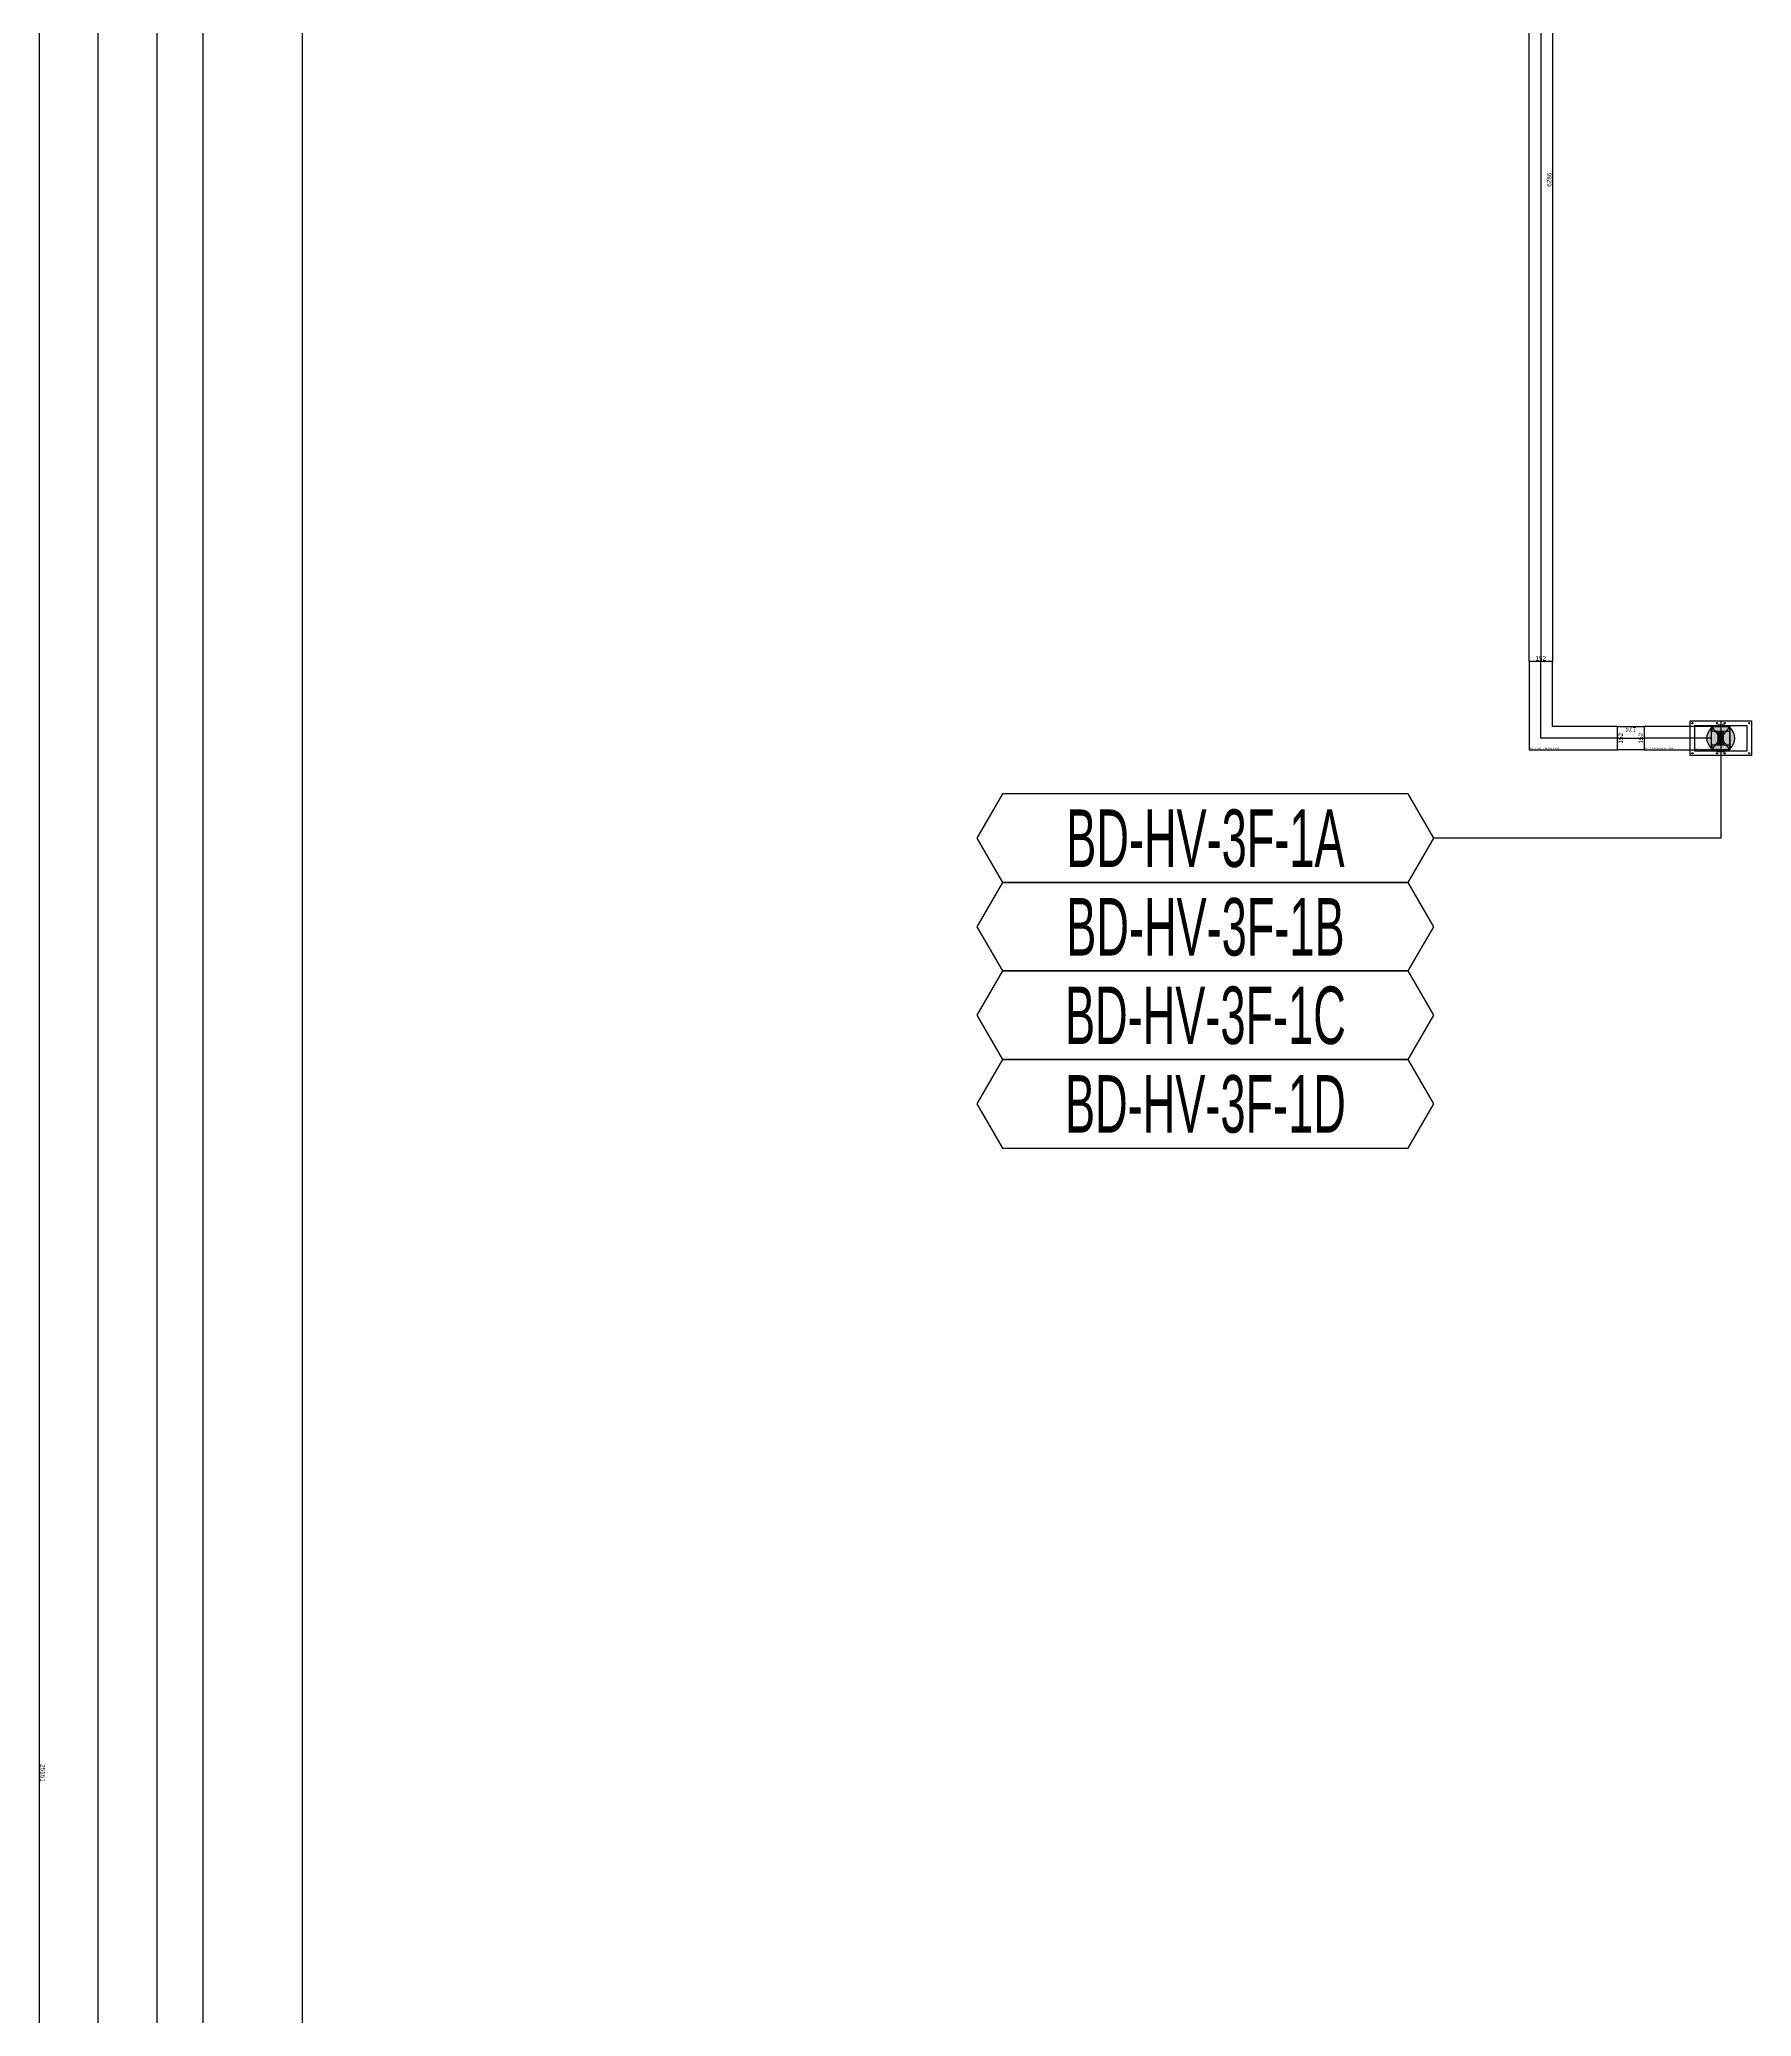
# Model space of a CAD drawing. Header units: millimetres. Extents: x 28486 to 374549, y -351975 to 868946.
# Drawn here: x 274036 to 285200, y -320062 to -307168 of the extents above; entities that cross this region are included whole.
import ezdxf
from ezdxf.enums import TextEntityAlignment as Align

# ---------------------------------------------------------------- set-up
doc = ezdxf.new("R2010")
doc.units = ezdxf.units.MM
doc.header["$LTSCALE"] = 150
doc.layers.get('Defpoints').update_dxf_attribs({"color": 150})
for name, color, linetype in [('-----27 Bus Duct_HV_6.6kV (추후 증설용)', 150, 'Continuous'), ('-----27 Bus Duct_HV_IT BACK UP A', 7, 'Continuous'), ('-----27 Bus Duct_LV_380-220V_LOAD BANK', 7, 'Continuous'), ('-----29 주기', 1, 'Continuous'), ('-----30 Text', 2, 'Continuous'), ('-----99 Cable Schedule', 2, 'Continuous')]:
    doc.layers.add(name, color=color, linetype=linetype)
doc.styles.add('ELEC', font='')
doc.styles.get("Standard").update_dxf_attribs({"font": ''})
doc.styles.get('ELEC').set_extended_font_data('Dotum')
doc.styles.get('Standard').set_extended_font_data('Dotum')
doc.dimstyles.new('전기통신참고용-치수', dxfattribs={"dimscale": 15, "dimtxt": 2, "dimasz": 0, "dimexe": 0, "dimexo": 0, "dimgap": 0.4, "dimtad": 4, "dimdec": 0, "dimzin": 0, "dimdsep": 46, "dimtxsty": 'Standard', "dimblk": 'NONE', "dimcen": 0, "dimse1": 1, "dimse2": 1, "dimsd1": 1, "dimsd2": 1, "dimclrd": 8, "dimclre": 8, "dimclrt": 8, "dimadec": 0, "dimazin": 0, "dimtfac": 1, "dimtdec": 0, "dimtix": 1, "dimtmove": 2, "dimatfit": 0, "dimldrblk": 'NONE', "dimfxl": 2, "dimtolj": 1, "dimtzin": 0, "dimarcsym": 0})

# ---------------------------------------------------------------- blocks, each defined once
blk = doc.blocks.new('*D2080')
at = {"layer": 'Defpoints', "color": 0, "transparency": 16777216}
for p in [(764, 32406), (764, 32406), (764, 7255), (0, -17100), (686, -17100), (686, -17100)]:
    blk.add_point(p, dxfattribs=at)
at = {"color": 0, "transparency": 16777216, "insert": (743, 19830), "char_height": 30, "attachment_point": 5, "rotation": 90}
blk.add_mtext('\\A1;{\\C0;25151}', dxfattribs=at)
at = {"color": 0, "transparency": 16777216, "insert": (343, -17079), "char_height": 30, "attachment_point": 5}
blk.add_mtext('\\A1;{\\C0;686}', dxfattribs=at)
blk = doc.blocks.new('_None')
blk = doc.blocks.new('*U66')
at = {"color": 1}
for p, q in [((60, 76), (-60, -76)), ((-60, 76), (60, -76))]:
    blk.add_line(p, q, dxfattribs=at)
at = {"color": 0}
blk.add_line((0, 113.5), (0, -113.5), dxfattribs=at)
for points in [[(200, -113.5), (-200, -113.5), (-200, 113.5), (200, 113.5)], [(170, -83.5), (-170, -83.5), (-170, 83.5), (170, 83.5)]]:
    blk.add_lwpolyline(points, close=True, dxfattribs=at)
at = {"color": 1}
blk.add_lwpolyline([(60, -76), (-60, -76), (-60, 76), (60, 76)], close=True, dxfattribs=at)
for points in [[(-60, -46, -0.41421356), (-58, -44), (-17.2, -44, 0.41421356), (-16.2, -43), (-16.2, 43, 0.41421356), (-17.2, 44), (-58, 44, -0.41421356), (-60, 46), (-60, 76, -0.41421356), (-59, 75), (-59, 46, 0.41421356), (-58, 45), (58, 45, 0.41421356), (59, 46), (59, 75, -0.41421356), (60, 76), (60, 46, -0.41421356), (58, 44), (17.2, 44, 0.41421356), (16.2, 43), (16.2, -43, 0.41421356), (17.2, -44), (58, -44, -0.41421356), (60, -46), (60, -76, -0.41421356), (59, -75), (59, -46, 0.41421356), (58, -45), (-58, -45, 0.41421356), (-59, -46), (-59, -75, -0.41421356), (-60, -76), (-60, -76), (-60, -76), (-60, -76)], [(-15.2, -43), (-15.2, 43, -0.41421356), (-14.2, 44), (14.2, 44, -0.41421356), (15.2, 43), (15.2, -43, -0.41421356), (14.2, -44), (-14.2, -44, -0.41421356)], [(-14.2, -42), (-14.2, 42, -0.41421356), (-13.2, 43), (-8.85, 43, -0.41421356), (-7.85, 42), (-7.85, -42, -0.41421356), (-8.85, -43), (-13.2, -43, -0.41421356)], [(-6.85, -42), (-6.85, 42, -0.41421356), (-5.85, 43), (-1.5, 43, -0.41421356), (-0.5, 42), (-0.5, -42, -0.41421356), (-1.5, -43), (-5.85, -43, -0.41421356)], [(0.5, -42), (0.5, 42, -0.41421356), (1.5, 43), (5.85, 43, -0.41421356), (6.85, 42), (6.85, -42, -0.41421356), (5.85, -43), (1.5, -43, -0.41421356)], [(7.85, -42), (7.85, 42, -0.41421356), (8.85, 43), (13.2, 43, -0.41421356), (14.2, 42), (14.2, -42, -0.41421356), (13.2, -43), (8.85, -43, -0.41421356)]]:
    blk.add_lwpolyline(points, format="xyb", close=True, dxfattribs=at)
at = {"color": 0}
for centre in [(-185, 98.5), (-25, 98.5), (25, 98.5), (185, 98.5), (-185, -98.5), (-25, -98.5), (25, -98.5), (185, -98.5)]:
    blk.add_circle(centre, 4, dxfattribs=at)
at = {"color": 0, "style": 'ELEC'}
blk.add_text('BD Flanged End-AL 1000A', height=10, dxfattribs=at).set_placement((-165, -73.5), align=Align.MIDDLE_LEFT)
blk = doc.blocks.new('*U67')
at = {"color": 1}
for p, q in [((340, 76), (220, -76)), ((220, 76), (340, -76))]:
    blk.add_line(p, q, dxfattribs=at)
at = {"color": 0}
blk.add_lwpolyline([(-220, -76), (220, -76), (220, 76), (-220, 76)], close=True, dxfattribs=at)
at = {"color": 1}
blk.add_lwpolyline([(220, 0), (-220, 0)], dxfattribs=at)
at = {"color": 0}
blk.add_lwpolyline([(220, -76), (340, -76), (340, 76), (220, 76)], dxfattribs=at)
at = {"color": 1}
for points in [[(220, -46, -0.41421356), (222, -44), (262.8, -44, 0.41421356), (263.8, -43), (263.8, 43, 0.41421356), (262.8, 44), (222, 44, -0.41421356), (220, 46), (220, 76, -0.41421356), (221, 75), (221, 46, 0.41421356), (222, 45), (338, 45, 0.41421356), (339, 46), (339, 75, -0.41421356), (340, 76), (340, 46, -0.41421356), (338, 44), (297.2, 44, 0.41421356), (296.2, 43), (296.2, -43, 0.41421356), (297.2, -44), (338, -44, -0.41421356), (340, -46), (340, -76, -0.41421356), (339, -75), (339, -46, 0.41421356), (338, -45), (222, -45, 0.41421356), (221, -46), (221, -75, -0.41421356), (220, -76), (220, -76), (220, -76), (220, -76)], [(264.8, -43), (264.8, 43, -0.41421356), (265.8, 44), (294.2, 44, -0.41421356), (295.2, 43), (295.2, -43, -0.41421356), (294.2, -44), (265.8, -44, -0.41421356)], [(265.8, -42), (265.8, 42, -0.41421356), (266.8, 43), (271.15, 43, -0.41421356), (272.15, 42), (272.15, -42, -0.41421356), (271.15, -43), (266.8, -43, -0.41421356)], [(273.15, -42), (273.15, 42, -0.41421356), (274.15, 43), (278.5, 43, -0.41421356), (279.5, 42), (279.5, -42, -0.41421356), (278.5, -43), (274.15, -43, -0.41421356)], [(280.5, -42), (280.5, 42, -0.41421356), (281.5, 43), (285.85, 43, -0.41421356), (286.85, 42), (286.85, -42, -0.41421356), (285.85, -43), (281.5, -43, -0.41421356)], [(287.85, -42), (287.85, 42, -0.41421356), (288.85, 43), (293.2, 43, -0.41421356), (294.2, 42), (294.2, -42, -0.41421356), (293.2, -43), (288.85, -43, -0.41421356)]]:
    blk.add_lwpolyline(points, format="xyb", close=True, dxfattribs=at)
at = {"color": 0, "style": 'ELEC'}
blk.add_text('BD ELBOW(VERT)-AL 1000A', height=10, dxfattribs=at).set_placement((-215, -66), align=Align.MIDDLE_LEFT)
blk = doc.blocks.new('*U68')
at = {"color": 0}
blk.add_lwpolyline([(-76, -76), (500, -76), (500, 76), (76, 76), (76, 500), (-76, 500)], close=True, dxfattribs=at)
at = {"color": 1}
blk.add_lwpolyline([(500, 0), (0, 0), (0, 500)], dxfattribs=at)
at = {"color": 0, "style": 'ELEC'}
blk.add_text('BD ELBOW(HORIZ)-AL 1000A', height=10, dxfattribs=at).set_placement((-71, -66), align=Align.MIDDLE_LEFT)
blk = doc.blocks.new('*D612')
at = {"layer": 'Defpoints', "color": 0, "transparency": 16777216}
for p in [(0, -2535), (152, -2535), (152, -2535)]:
    blk.add_point(p, dxfattribs=at)
at = {"color": 0, "transparency": 16777216, "insert": (76, -2556), "char_height": 30, "attachment_point": 5}
blk.add_mtext('\\A1;{\\C0;152}', dxfattribs=at)
blk = doc.blocks.new('*D613')
at = {"layer": 'Defpoints', "color": 0, "transparency": 16777216}
for p in [(152, -2535), (152, -2535), (152, -2709)]:
    blk.add_point(p, dxfattribs=at)
at = {"color": 0, "transparency": 16777216, "insert": (131, -2622), "char_height": 30, "attachment_point": 5, "rotation": 90}
blk.add_mtext('\\A1;{\\C0;174}', dxfattribs=at)
blk = doc.blocks.new('*D614')
at = {"layer": 'Defpoints', "color": 0, "transparency": 16777216}
for p in [(0, -2709), (152, -2709), (152, -2709)]:
    blk.add_point(p, dxfattribs=at)
at = {"color": 0, "transparency": 16777216, "insert": (76, -2688), "char_height": 30, "attachment_point": 5}
blk.add_mtext('\\A1;{\\C0;152}', dxfattribs=at)
blk = doc.blocks.new('*D620')
at = {"layer": 'Defpoints', "color": 0, "transparency": 16777216}
for p in [(0, 34826), (152, 34826), (152, 34826)]:
    blk.add_point(p, dxfattribs=at)
at = {"color": 0, "transparency": 16777216, "insert": (76, 34805), "char_height": 30, "attachment_point": 5}
blk.add_mtext('\\A1;{\\C0;152}', dxfattribs=at)
blk = doc.blocks.new('*D621')
at = {"layer": 'Defpoints', "color": 0, "transparency": 16777216}
for p in [(152, 34826), (152, 34826), (152, 28540)]:
    blk.add_point(p, dxfattribs=at)
at = {"color": 0, "transparency": 16777216, "insert": (131, 31683), "char_height": 30, "attachment_point": 5, "rotation": 90}
blk.add_mtext('\\A1;{\\C0;6286}', dxfattribs=at)
blk = doc.blocks.new('*D622')
at = {"layer": 'Defpoints', "color": 0, "transparency": 16777216}
for p in [(0, 28540), (152, 28540), (152, 28540)]:
    blk.add_point(p, dxfattribs=at)
at = {"color": 0, "transparency": 16777216, "insert": (76, 28561), "char_height": 30, "attachment_point": 5}
blk.add_mtext('\\A1;{\\C0;152}', dxfattribs=at)
blk = doc.blocks.new('A$C9a0ab699')
h = blk.add_hatch(color=0)
edge = h.paths.add_edge_path()
edge.add_arc((0, 0), 64, 720, 1080, ccw=False)
at = {"color": 0}
blk.add_circle((0, 0), 64, dxfattribs=at)
blk = doc.blocks.new('*U2078')
at = {"color": 1}
blk.add_line((382, 32405.5), (382, 7254.7), dxfattribs=at)
at = {"color": 0}
blk.add_lwpolyline([(764, 7254.7), (0, 7254.7), (0, 32405.5), (764, 32405.5)], close=True, dxfattribs=at)
dim = blk.add_linear_dim(base=(764, 32405.5), p1=(764, 7254.7), p2=(764, 32405.5), angle=90, text='{\\C0;<>}', dimstyle='전기통신참고용-치수', override={"dimtad": 1, "dimtxsty": 'Standard', "dimclrd": 0, "dimclre": 0, "dimclrt": 0}, dxfattribs=at)
dim.commit()
dim.dimension.update_dxf_attribs({"geometry": '*D2080', "text_midpoint": (743, 19830.1)})
blk = doc.blocks.new('*U611')
at = {"color": 1}
blk.add_line((76, -2535), (76, -2709), dxfattribs=at)
at = {"color": 0}
blk.add_lwpolyline([(152, -2709), (0, -2709), (0, -2535), (152, -2535)], close=True, dxfattribs=at)
for base, p1, p2, override, picture, middle in [((152, -2535), (0, -2535), (152, -2535), {"dimtxsty": 'Standard', "dimclrd": 0, "dimclre": 0, "dimclrt": 0}, '*D612', (76, -2556)), ((152, -2709), (0, -2709), (152, -2709), {"dimtad": 1, "dimtxsty": 'Standard', "dimclrd": 0, "dimclre": 0, "dimclrt": 0}, '*D614', (76, -2688))]:
    dim = blk.add_linear_dim(base=base, p1=p1, p2=p2, text='{\\C0;<>}', dimstyle='전기통신참고용-치수', override=override, dxfattribs=at)
    dim.commit()
    dim.dimension.update_dxf_attribs({"geometry": picture, "text_midpoint": middle})
dim = blk.add_linear_dim(base=(152, -2535), p1=(152, -2709), p2=(152, -2535), angle=90, text='{\\C0;<>}', dimstyle='전기통신참고용-치수', override={"dimtad": 1, "dimtxsty": 'Standard', "dimclrd": 0, "dimclre": 0, "dimclrt": 0}, dxfattribs=at)
dim.commit()
dim.dimension.update_dxf_attribs({"geometry": '*D613', "text_midpoint": (131, -2622)})
blk = doc.blocks.new('*U619')
at = {"color": 1}
blk.add_line((76, 34825.8), (76, 28539.8), dxfattribs=at)
at = {"color": 0}
blk.add_lwpolyline([(152, 28539.8), (0, 28539.8), (0, 34825.8), (152, 34825.8)], close=True, dxfattribs=at)
for base, p1, p2, override, picture, middle in [((152, 34825.8), (0, 34825.8), (152, 34825.8), {"dimtxsty": 'Standard', "dimclrd": 0, "dimclre": 0, "dimclrt": 0}, '*D620', (76, 34804.7)), ((152, 28539.8), (0, 28539.8), (152, 28539.8), {"dimtad": 1, "dimtxsty": 'Standard', "dimclrd": 0, "dimclre": 0, "dimclrt": 0}, '*D622', (76, 28560.8))]:
    dim = blk.add_linear_dim(base=base, p1=p1, p2=p2, text='{\\C0;<>}', dimstyle='전기통신참고용-치수', override=override, dxfattribs=at)
    dim.commit()
    dim.dimension.update_dxf_attribs({"geometry": picture, "text_midpoint": middle})
dim = blk.add_linear_dim(base=(152, 34825.8), p1=(152, 28539.8), p2=(152, 34825.8), angle=90, text='{\\C0;<>}', dimstyle='전기통신참고용-치수', override={"dimtad": 1, "dimtxsty": 'Standard', "dimclrd": 0, "dimclre": 0, "dimclrt": 0}, dxfattribs=at)
dim.commit()
dim.dimension.update_dxf_attribs({"geometry": '*D621', "text_midpoint": (131, 31682.8)})

msp = doc.modelspace()

# ---------------------------------------------------------------- linework, layer by layer
at = {"layer": '-----27 Bus Duct_HV_6.6kV (추후 증설용)', "elevation": 0}
msp.add_lwpolyline([(275100, -324753), (275750, -324753), (275750, -305982), (275100, -305982)], close=True, dxfattribs=at)
at = {"layer": '-----29 주기', "elevation": 0}
for points in [[(280316, -312088), (280149, -312377), (280316, -312666), (282961, -312666), (283128, -312377), (282961, -312088)], [(280316, -312666), (280149, -312955), (280316, -313243), (282961, -313243), (283128, -312955), (282961, -312666)], [(280316, -313243), (280149, -313532), (280316, -313821), (282961, -313821), (283128, -313532), (282961, -313243)], [(280316, -313821), (280149, -314110), (280316, -314398), (282961, -314398), (283128, -314110), (282961, -313821)]]:
    msp.add_lwpolyline(points, close=True, dxfattribs=at)
at = {"layer": '-----99 Cable Schedule', "color": 1, "elevation": 0}
msp.add_lwpolyline([(285000, -311725), (285000, -312377), (283128, -312377)], dxfattribs=at)

# ---------------------------------------------------------------- block references
at = {"layer": '-----27 Bus Duct_HV_IT BACK UP A'}
for name, p in [('*U619', (283750, -339765)), ('*U68', (283826, -311725)), ('*U67', (284720, -311725, 0)), ('*U66', (285000, -311725, 0))]:
    msp.add_blockref(name, p, dxfattribs=at)
at = {"layer": '-----27 Bus Duct_HV_IT BACK UP A', "rotation": 89.99999999999999}
msp.add_blockref('*U611', (281791, -311801, 0), dxfattribs=at)
at = {"layer": '-----27 Bus Duct_LV_380-220V_LOAD BANK', "rotation": 180}
msp.add_blockref('*U2078', (274800, -298644), dxfattribs=at)
at = {"layer": '-----99 Cable Schedule', "color": 1, "xscale": 1.40625, "yscale": 1.40625, "zscale": 1.40625, "rotation": 270}
msp.add_blockref('A$C9a0ab699', (285000, -311725, 0), dxfattribs=at)

# ---------------------------------------------------------------- texts
at = {"layer": '-----30 Text', "linetype": 'Continuous', "style": 'ELEC', "width": 0.6}
for s, p in [('BD-HV-3F-1A', (281639, -312377, 0)), ('BD-HV-3F-1B', (281639, -312955, 0)), ('BD-HV-3F-1C', (281639, -313532, 0)), ('BD-HV-3F-1D', (281639, -314110, 0))]:
    msp.add_text(s, height=375, dxfattribs=at).set_placement(p, align=Align.MIDDLE)

doc.saveas('drawing.dxf')
